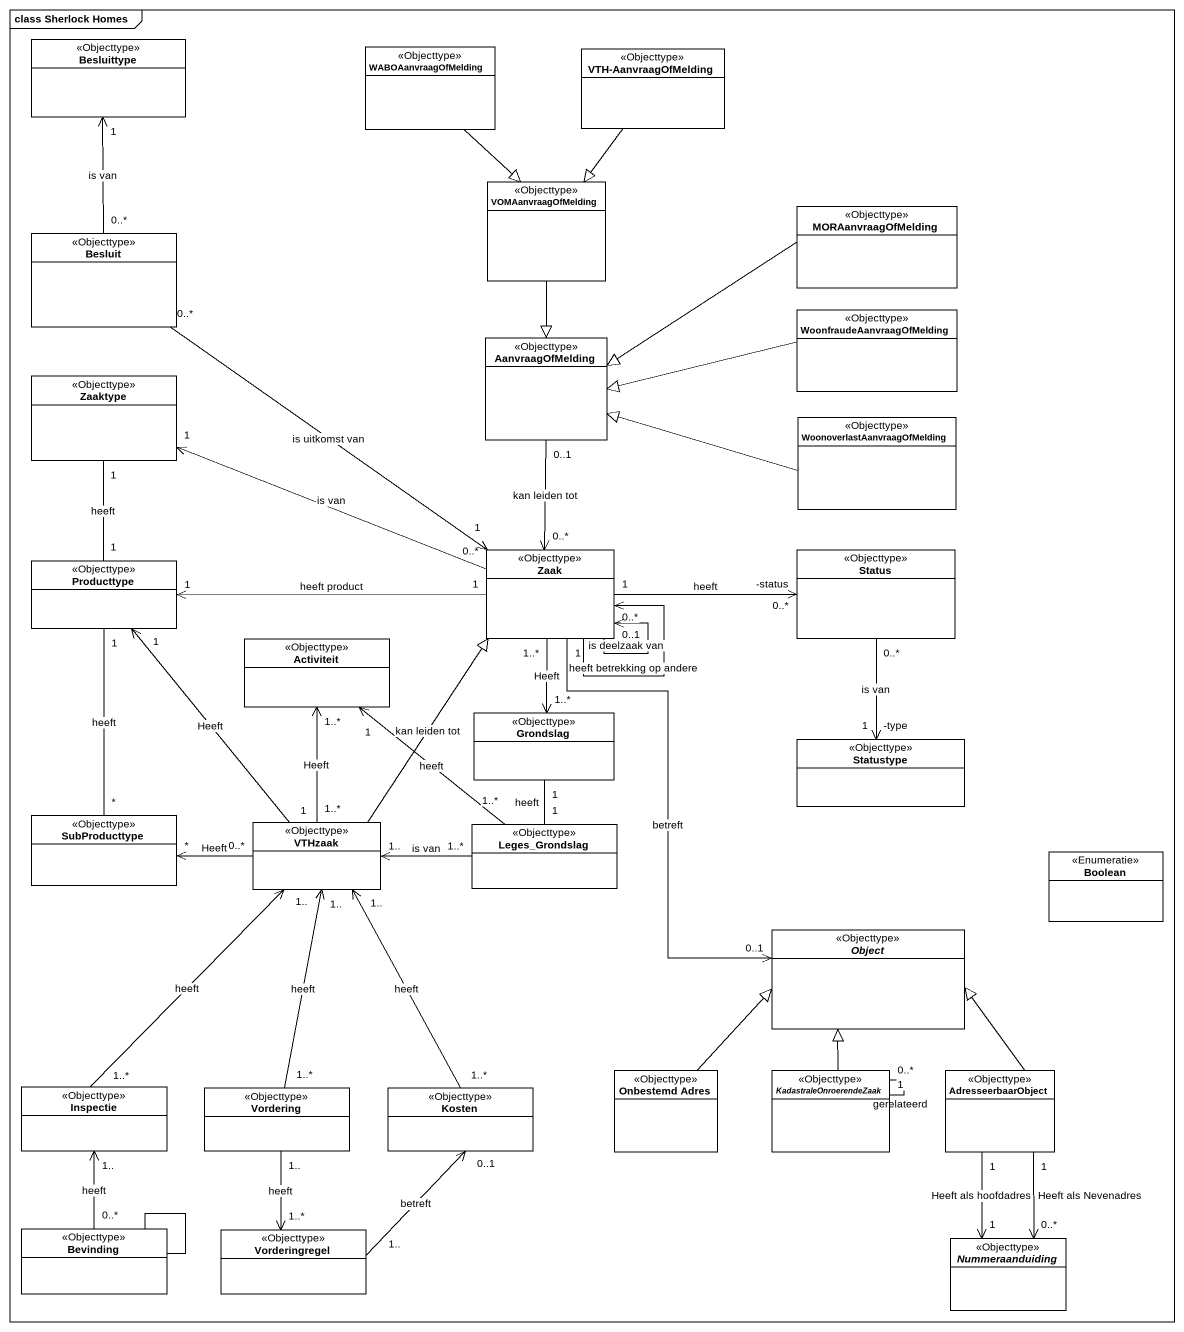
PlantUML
@startuml
mainframe class Sherlock Homes
hide circle
hide empty members
class Besluittype <<Objecttype>>
class WABOAanvraagOfMelding <<Objecttype>>
class "VTH-AanvraagOfMelding" as VTH_AanvraagOfMelding <<Objecttype>>
class VOMAanvraagOfMelding <<Objecttype>>
class MORAanvraagOfMelding <<Objecttype>>
class Besluit <<Objecttype>>
class AanvraagOfMelding <<Objecttype>>
class WoonfraudeAanvraagOfMelding <<Objecttype>>
class Zaaktype <<Objecttype>>
class "WoonoverlastAanvraagOfMelding" as WoonoverlastAanvraagOfMeldin <<Objecttype>>
class Producttype <<Objecttype>>
class Zaak <<Objecttype>>
class Status <<Objecttype>>
class Activiteit <<Objecttype>>
class Grondslag <<Objecttype>>
class Statustype <<Objecttype>>
class SubProducttype <<Objecttype>>
class VTHzaak <<Objecttype>>
class Leges_Grondslag <<Objecttype>>
enum Boolean <<Enumeratie>>
abstract class "Object" as Object_ <<Objecttype>>
class Inspectie <<Objecttype>>
class Vordering <<Objecttype>>
class Kosten <<Objecttype>>
class "Onbestemd Adres" as Onbestemd_Adres <<Objecttype>>
abstract class KadastraleOnroerendeZaak <<Objecttype>>
class AdresseerbaarObject <<Objecttype>>
class Bevinding <<Objecttype>>
class Vorderingregel <<Objecttype>>
abstract class Nummeraanduiding <<Objecttype>>
WABOAanvraagOfMelding --|> VOMAanvraagOfMelding
VTH_AanvraagOfMelding --|> VOMAanvraagOfMelding
VOMAanvraagOfMelding --|> AanvraagOfMelding
MORAanvraagOfMelding -left-|> AanvraagOfMelding
Besluit "0..*" -up-> "1" Besluittype : is van
Besluit "0..*" --> "1" Zaak : is uitkomst van
AanvraagOfMelding "0..1" --> "0..*" Zaak : kan leiden tot
WoonfraudeAanvraagOfMelding -left-|> AanvraagOfMelding
Zaaktype "1" -- "1" Producttype : heeft
WoonoverlastAanvraagOfMeldin -left-|> AanvraagOfMelding
Producttype "1" <-- "1" VTHzaak : Heeft
Zaak "0..*" -left-> "1" Zaaktype : is van
Zaak "1" -left-> "1" Producttype : heeft product
Zaak --> "0..*" Zaak : heeft betrekking op andere
Zaak --> "0..1" Zaak : is deelzaak van
Zaak "1" -right-> "-status\n0..*" Status : heeft
Status "0..*" --> "-type\n1" Statustype : is van
Activiteit "1..*" <-- "1..*" VTHzaak : Heeft
Activiteit "1" <-- "1..*" Leges_Grondslag : heeft
Grondslag "1..*" <-up- "1..*" Zaak : Heeft
Grondslag "1" -- "1" Leges_Grondslag : heeft
SubProducttype "*" -up- "1" Producttype : heeft
SubProducttype "*" <-right- "0..*" VTHzaak : Heeft
VTHzaak -up-|> Zaak : kan leiden tot
Leges_Grondslag "1..*" -left-> "1.." VTHzaak : is van
Object_ "0..1" <-up- "1" Zaak : betreft
Inspectie "1..*" -up-> "1.." VTHzaak : heeft
Vordering "1..*" -up-> "1.." VTHzaak : heeft
Vordering "1.." --> "1..*" Vorderingregel : heeft
Kosten "1..*" -up-> "1.." VTHzaak : heeft
Onbestemd_Adres -up-|> Object_
KadastraleOnroerendeZaak -up-|> Object_
KadastraleOnroerendeZaak "1" -- "0..*" KadastraleOnroerendeZaak : gerelateerd
AdresseerbaarObject -up-|> Object_
AdresseerbaarObject "1" --> "0..*" Nummeraanduiding : Heeft als Nevenadres
AdresseerbaarObject "1" --> "1" Nummeraanduiding : Heeft als hoofdadres
Bevinding "0..*" -up-> "1.." Inspectie : heeft
Bevinding -- Bevinding
Vorderingregel "1.." -up-> "0..1" Kosten : betreft
@enduml
